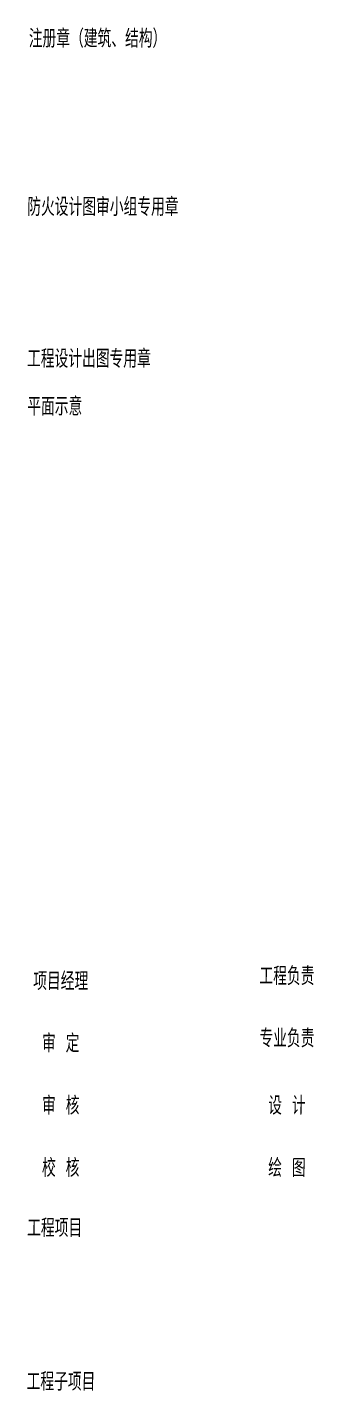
# Model space of a CAD drawing. Extents: x 64524 to 106254978, y -22354 to 20449254.
# Drawn here: x 106154284 to 106161250, y 19651782 to 19684927 of the extents above; entities that cross this region are included whole.
import ezdxf
from ezdxf.enums import TextEntityAlignment as Align

# ---------------------------------------------------------------- set-up
doc = ezdxf.new("R2010")
doc.units = 0
doc.header["$LTSCALE"] = 1000
doc.header["$MEASUREMENT"] = 0
doc.layers.get('0').update_dxf_attribs({"color": 255, "linetype": 'CONTINUOUS'})
doc.styles.add('HZZ', font='simplex.shx', dxfattribs={"oblique": 0.7, "height": 1100, "bigfont": 'realhz.shx'})

msp = doc.modelspace()

# ---------------------------------------------------------------- texts
at = {"color": 7, "style": 'HZZ', "oblique": 0.7, "width": 0.80006}
for s, height, p in [('注册章（建筑、结构）', 440, (106154319, 19684433)), ('防火设计图审小组专用章', 439.97, (106154283, 19680340)), ('工程设计出图专用章', 440, (106154277, 19676649)), ('平面示意', 440, (106154283, 19675489)), ('工程项目', 440, (106154280, 19655518)), ('工程子项目', 440, (106154266, 19651782))]:
    msp.add_text(s, height=height, dxfattribs=at).set_placement(p)
for s, p in [('工程负责', (106160596, 19661642)), ('项目经理', (106155096, 19661518)), ('审 定', (106155096, 19660005)), ('专业负责', (106160596, 19660130)), ('审 核', (106155096, 19658493)), ('设 计', (106160596, 19658493)), ('校 核', (106155096, 19656980)), ('绘 图', (106160596, 19656980))]:
    msp.add_text(s, height=440, dxfattribs=at).set_placement(p, align=Align.CENTER)

doc.saveas('drawing.dxf')
